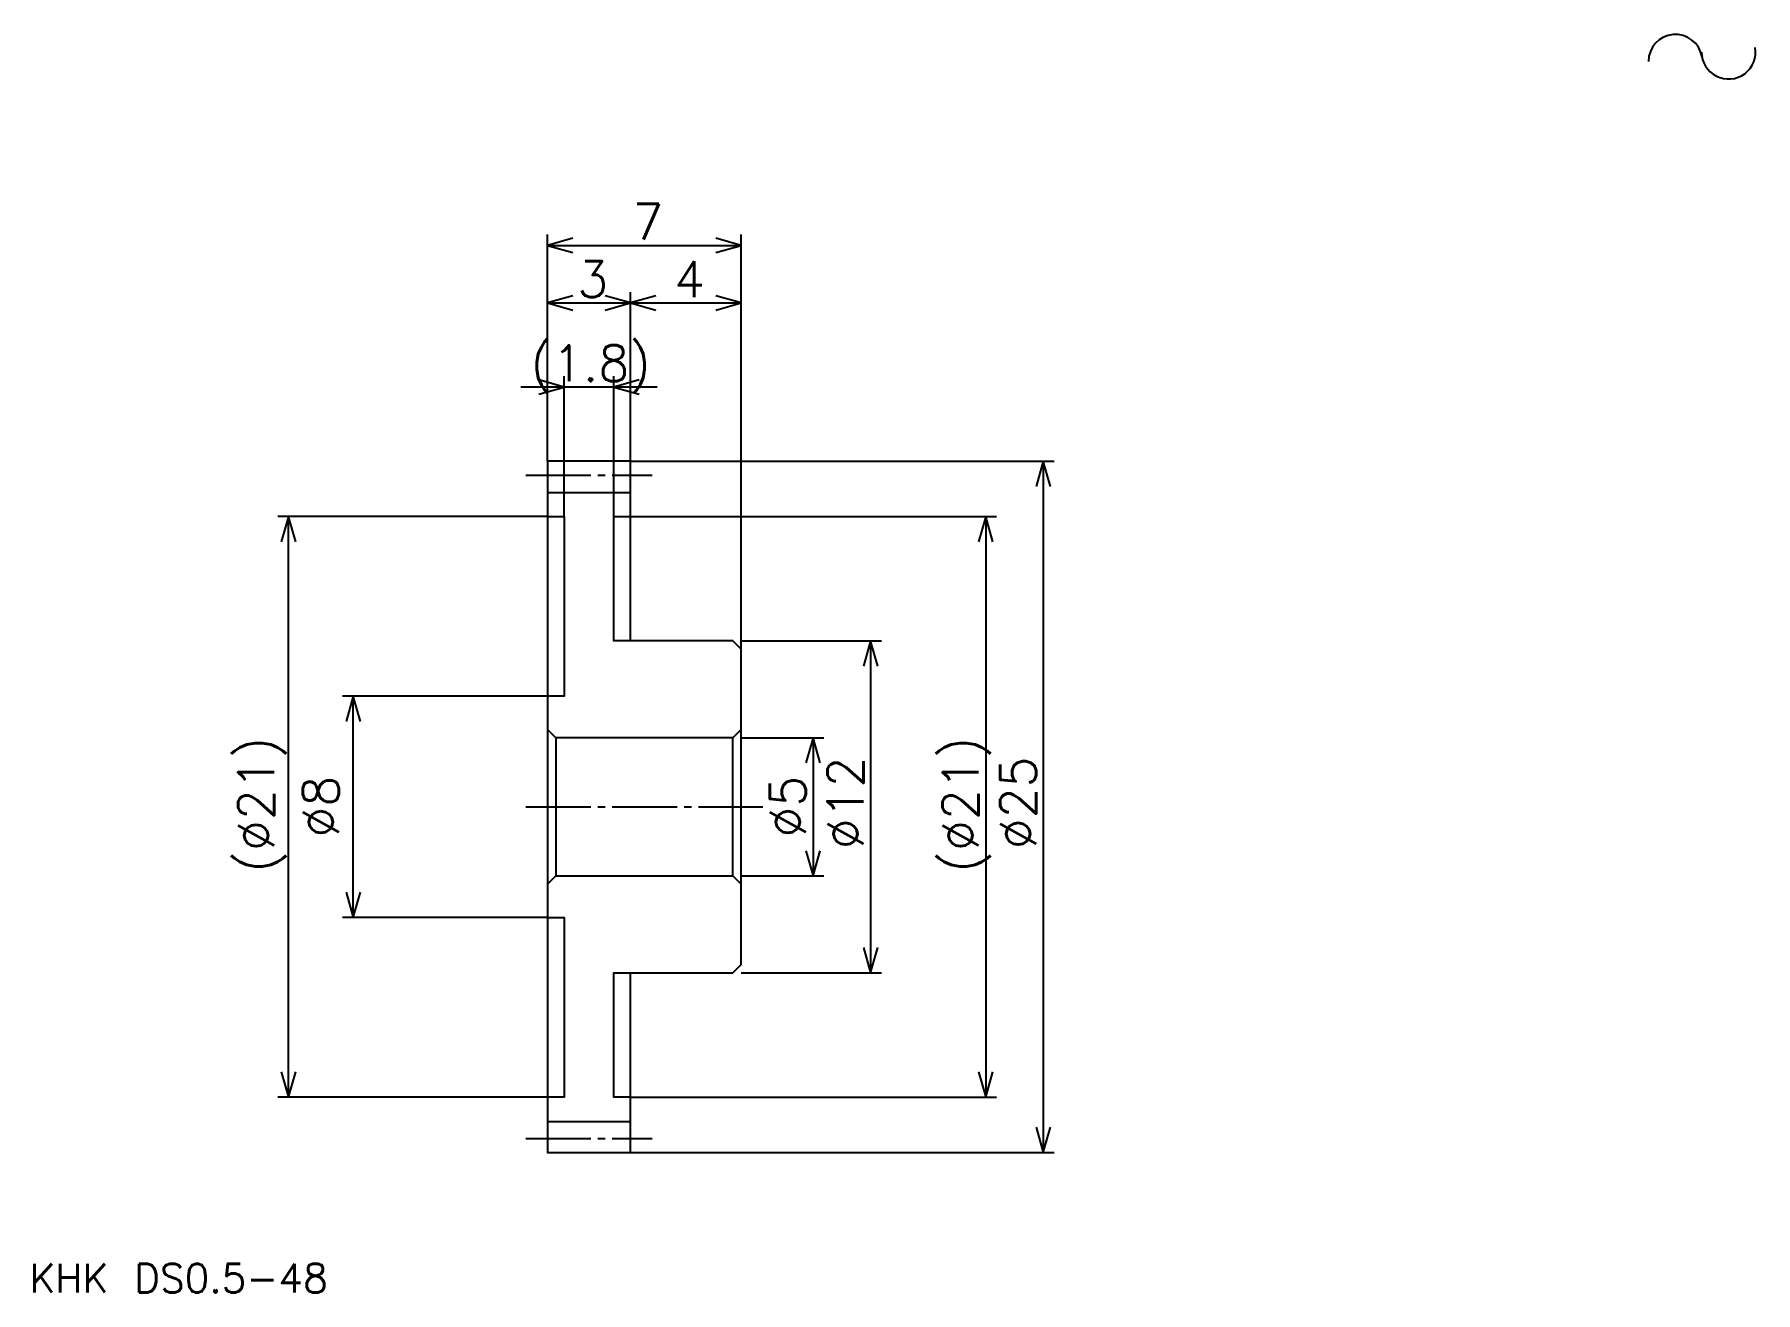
# Model space of a CAD drawing. Extents: x 2.8 to 65, y 2.9 to 48.4.
import ezdxf

# ---------------------------------------------------------------- set-up
doc = ezdxf.new("R2010")
doc.units = 0
doc.linetypes.add('DASHDOT', pattern=[3.123288, 2.342466, -0.260274, 0.260274, -0.260274])
doc.layers.get('0').update_dxf_attribs({"linetype": 'CONTINUOUS'})
doc.layers.add('DASHDOT', color=6, linetype='DASHDOT')
doc.styles.add('KANJI', font='TXT', dxfattribs={"bigfont": 'BIGFONT'})

msp = doc.modelspace()

# ---------------------------------------------------------------- linework, layer by layer
at = {"color": 5}
for p, q in [((21.342466, 32.931507), (21.342466, 41.130138)), ((28.342466, 32.931507), (28.342466, 41.130138)), ((21.342466, 40.739727), (28.342466, 40.739727)), ((21.342466, 38.657536), (24.342466, 38.657536)), ((24.342466, 32.931507), (24.342466, 39.047947)), ((24.342466, 38.657536), (28.342466, 38.657536)), ((25.30411, 35.61644), (20.380823, 35.61644)), ((21.942467, 30.931507), (21.942467, 36.006851)), ((23.742466, 30.931507), (23.742466, 36.006851)), ((23.742466, 30.931507), (23.742466, 32.931507)), ((24.342466, 32.931507), (28.342466, 32.931507)), ((28.342466, 32.931507), (39.664383, 32.931507)), ((28.342466, 26.131508), (28.342466, 32.931507)), ((39.273972, 32.931507), (39.273972, 7.931507)), ((21.342466, 30.931507), (11.582192, 30.931507)), ((11.972604, 9.931507), (11.972604, 30.931507)), ((24.342466, 30.931507), (28.342466, 30.931507)), ((28.342466, 30.931507), (37.582191, 30.931507)), ((37.19178, 30.931507), (37.19178, 9.931507)), ((28.342466, 26.431507), (33.417809, 26.431507)), ((33.027397, 26.431507), (33.027397, 14.431507)), ((21.342466, 24.431507), (13.924658, 24.431507)), ((14.315069, 16.431507), (14.315069, 24.431507)), ((28.342466, 22.931507), (31.335617, 22.931507)), ((30.945206, 22.931507), (30.945206, 17.931507)), ((28.342466, 17.931507), (31.335617, 17.931507)), ((21.342466, 16.431507), (13.924658, 16.431507)), ((28.342466, 14.431507), (33.417809, 14.431507)), ((21.342466, 9.931507), (11.582192, 9.931507)), ((24.342466, 9.931507), (28.342466, 9.931507)), ((28.342466, 9.931507), (37.582191, 9.931507)), ((24.342466, 7.931507), (28.342466, 7.931507)), ((28.342466, 7.931507), (39.664383, 7.931507))]:
    msp.add_line(p, q, dxfattribs=at)
at = {"color": 4}
for p, q in [((21.342466, 31.806507), (24.342466, 31.806507)), ((21.342466, 9.056507), (24.342466, 9.056507))]:
    msp.add_line(p, q, dxfattribs=at)
at = {"color": 5}
for points in [[(22.253426, 41), (21.342466, 40.739727), (22.253426, 40.479454)], [(27.431507, 40.479454), (28.342466, 40.739727), (27.431507, 41)], [(22.253426, 38.917809), (21.342466, 38.657536), (22.253426, 38.397263)], [(23.431507, 38.397263), (24.342466, 38.657536), (23.431507, 38.917809)], [(25.253426, 38.917809), (24.342466, 38.657536), (25.253426, 38.397263)], [(27.431507, 38.397263), (28.342466, 38.657536), (27.431507, 38.917809)], [(21.031507, 35.356163), (21.942467, 35.61644), (21.031507, 35.876713)], [(24.653425, 35.876713), (23.742466, 35.61644), (24.653425, 35.356163)], [(39.534248, 32.020546), (39.273972, 32.931507), (39.013699, 32.020546)], [(12.232878, 30.020548), (11.972604, 30.931507), (11.71233, 30.020548)], [(37.452057, 30.020548), (37.19178, 30.931507), (36.931507, 30.020548)], [(33.28767, 25.520548), (33.027397, 26.431507), (32.767124, 25.520548)], [(14.575343, 23.520548), (14.315069, 24.431507), (14.054795, 23.520548)], [(31.205479, 22.020548), (30.945206, 22.931507), (30.684933, 22.020548)], [(30.684933, 18.842466), (30.945206, 17.931507), (31.205479, 18.842466)], [(14.054795, 17.342466), (14.315069, 16.431507), (14.575343, 17.342466)], [(32.767124, 15.342466), (33.027397, 14.431507), (33.28767, 15.342466)], [(11.71233, 10.842466), (11.972604, 9.931507), (12.232878, 10.842466)], [(36.931507, 10.842466), (37.19178, 9.931507), (37.452057, 10.842466)], [(39.013699, 8.842466), (39.273972, 7.931507), (39.534248, 8.842466)]]:
    msp.add_lwpolyline(points, dxfattribs=at)
at = {"color": 4}
for points in [[(21.342466, 17.931507), (21.342466, 7.931507), (24.342466, 7.931507), (24.342466, 14.431507), (28.042465, 14.431507), (28.342466, 14.731507), (28.342466, 26.131508), (28.042465, 26.431507), (24.342466, 26.431507), (24.342466, 32.931507), (21.342466, 32.931507), (21.342466, 17.931507)], [(24.342466, 26.431507), (24.342466, 32.931507), (21.342466, 32.931507), (21.342466, 17.931507)], [(21.342466, 30.931507), (21.942467, 30.931507), (21.942467, 24.431507), (21.342466, 24.431507)], [(24.342466, 26.431507), (23.742466, 26.431507), (23.742466, 30.931507), (24.342466, 30.931507)], [(28.342466, 14.731507), (28.342466, 26.131508)], [(28.342466, 23.231506), (28.042465, 22.931507), (21.642466, 22.931507), (21.342466, 23.231506), (21.642466, 22.931507), (21.642466, 17.931507)], [(21.342466, 17.631508), (21.642466, 17.931507), (28.042465, 17.931507), (28.342466, 17.631508), (28.042465, 17.931507), (28.042465, 22.931507)], [(21.342466, 17.931507), (21.342466, 7.931507), (24.342466, 7.931507), (24.342466, 14.431507)], [(21.342466, 16.431507), (21.942467, 16.431507), (21.942467, 9.931507), (21.342466, 9.931507)], [(24.342466, 9.931507), (23.742466, 9.931507), (23.742466, 14.431507), (24.342466, 14.431507)]]:
    msp.add_lwpolyline(points, dxfattribs=at)
at = {"color": 7}
for centre, start, end in [((62.140411, 47.395584), 10, 180), ((64.062805, 47.734554), 180, 10)]:
    msp.add_arc(centre, 0.976027, start, end, dxfattribs=at)
at = {"layer": 'DASHDOT', "color": 7}
for p, q in [((20.561644, 32.431507), (25.123287, 32.431507)), ((20.561644, 20.431507), (29.123287, 20.431507)), ((20.561644, 8.431507), (25.123287, 8.431507))]:
    msp.add_line(p, q, dxfattribs=at)

# ---------------------------------------------------------------- texts
at = {"color": 7, "style": 'KANJI'}
for s, height, p in [('7', 1.30137, (24.419521, 40.947945)), ('3', 1.30137, (22.419521, 38.865753)), ('4', 1.30137, (25.919521, 38.865753)), ('(1.8)', 1.30137, (20.727741, 35.824657)), ('KHK DS0.5-48', 1.041096, (2.60274, 2.863014))]:
    msp.add_text(s, height=height, dxfattribs=at).set_placement(p)
for s, p in [('(%%c21)', (11.452056, 18.056507)), ('(%%c21)', (36.931507, 18.056507)), ('%%c12', (32.767124, 18.902397)), ('%%c25', (39.013699, 18.902397)), ('%%c8', (13.794521, 19.325342)), ('%%c5', (30.684933, 19.325342))]:
    msp.add_text(s, height=1.30137, rotation=90, dxfattribs=at).set_placement(p)

doc.saveas('drawing.dxf')
